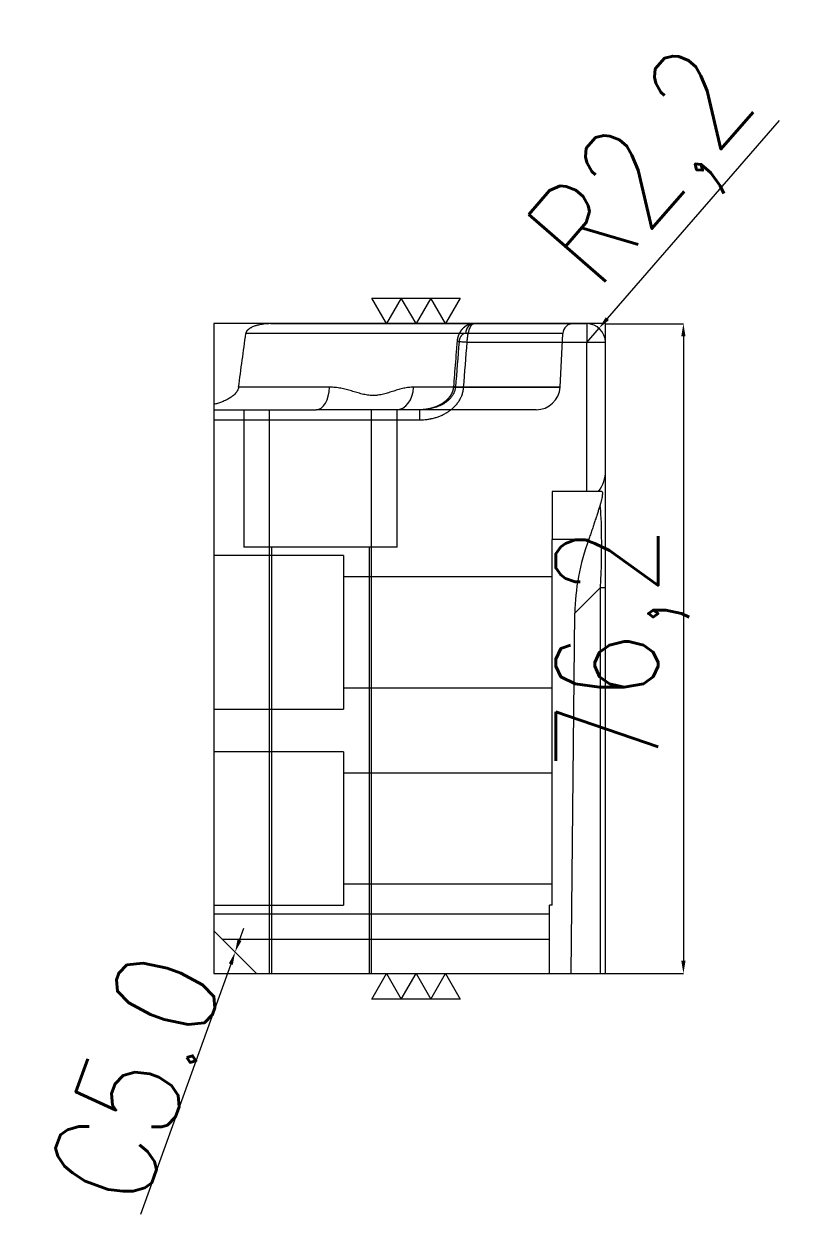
# Model space of a CAD drawing. Header units: millimetres. Extents: x 19353 to 19992, y 34706 to 35080.
# Drawn here: x 19405.8 to 19496.2, y 34705.7 to 34847.6 of the extents above; entities that cross this region are included whole.
import ezdxf

# ---------------------------------------------------------------- set-up
doc = ezdxf.new("R2010")
doc.units = ezdxf.units.MM
doc.linetypes.add('DASHED', pattern=[0])
for name, color, linetype, lineweight in [('DIE', 20, 'Continuous', 20), ('DIE_W', 1, 'Continuous', 20), ('DIM', 4, 'Continuous', 20)]:
    doc.layers.add(name, color=color, linetype=linetype, lineweight=lineweight)
doc.styles.add('TXT', font='txt.shx', dxfattribs={"width": 0.8, "bigfont": 'ctxt.shx'})
doc.dimstyles.new('零件', dxfattribs={"dimscale": 1.5, "dimtxt": 8, "dimasz": 1, "dimexe": 0, "dimexo": 0, "dimgap": 0, "dimtad": 1, "dimtxsty": 'TXT', "dimcen": 0, "dimclrd": 252, "dimclre": 252, "dimclrt": 4, "dimazin": 3, "dimtp": 0.001, "dimtm": 0.001, "dimtfac": 1, "dimtmove": 0, "dimatfit": 3, "dimlwd": 5, "dimlwe": 5})

# ---------------------------------------------------------------- blocks, each defined once
blk = doc.blocks.new('*D1113')
at = {"layer": 'Defpoints', "color": 0}
for p in [(19474, 34812.43), (19474, 34736.23), (19483.15, 34736.23)]:
    blk.add_point(p, dxfattribs=at)
at = {"layer": 'DIM', "color": 252, "lineweight": 5}
for p, q in [((19474, 34812.43), (19483.15, 34812.43)), ((19483.15, 34810.93), (19483.15, 34737.73)), ((19474, 34736.23), (19483.15, 34736.23))]:
    blk.add_line(p, q, dxfattribs=at)
at = {"layer": 'DIM', "color": 252}
for points in [[(19483.4, 34810.93), (19482.9, 34810.93), (19483.15, 34812.43)], [(19482.9, 34737.73), (19483.4, 34737.73), (19483.15, 34736.23)]]:
    blk.add_solid(points, dxfattribs=at)
at = {"layer": 'DIM', "color": 4, "lineweight": 5, "insert": (19476.01, 34774.33), "char_height": 12, "attachment_point": 5, "rotation": 90, "style": 'TXT'}
blk.add_mtext('76,2', dxfattribs=at)
blk = doc.blocks.new('*D1119')
at = {"layer": 'Defpoints', "color": 0}
for p in [(19473.25, 34811.9), (19471.8, 34810.23)]:
    blk.add_point(p, dxfattribs=at)
at = {"layer": 'DIE', "color": 252, "linetype": 'Continuous', "lineweight": 5}
for p, q in [((19474.23, 34813.03), (19494.41, 34836.24)), ((19471.8, 34810.23), (19473.25, 34811.9))]:
    blk.add_line(p, q, dxfattribs=at)
at = {"layer": 'DIE', "color": 252}
blk.add_solid([(19474.04, 34813.19), (19474.42, 34812.86), (19473.25, 34811.9)], dxfattribs=at)
at = {"layer": 'DIE', "color": 4, "lineweight": 5, "insert": (19479.42, 34829.89), "char_height": 12, "attachment_point": 5, "rotation": 49.0099, "style": 'TXT'}
blk.add_mtext('R2,2', dxfattribs=at)
blk = doc.blocks.new('*D1120')
at = {"layer": 'Defpoints', "color": 0}
for p in [(19430.55, 34738.74), (19430.55, 34738.73)]:
    blk.add_point(p, dxfattribs=at)
at = {"layer": 'DIM', "color": 252, "lineweight": 5}
for p, q in [((19431.06, 34740.15), (19431.57, 34741.56)), ((19430.55, 34738.74), (19430.55, 34738.73)), ((19430.04, 34737.32), (19419.43, 34707.97))]:
    blk.add_line(p, q, dxfattribs=at)
at = {"layer": 'DIM', "color": 252}
for points in [[(19430.83, 34740.23), (19431.3, 34740.06), (19430.55, 34738.74)], [(19430.28, 34737.24), (19429.81, 34737.41), (19430.55, 34738.73)]]:
    blk.add_solid(points, dxfattribs=at)
at = {"layer": 'DIM', "color": 4, "lineweight": 5, "insert": (19418.84, 34723.98), "char_height": 12, "attachment_point": 5, "rotation": 70.1294, "style": 'TXT'}
blk.add_mtext('C5.0', dxfattribs=at)

msp = doc.modelspace()

# ---------------------------------------------------------------- linework, layer by layer
at = {"layer": 'DIE', "color": 2, "linetype": 'Continuous', "lineweight": 5}
for p, q in [((19434.717, 34812.435), (19471.804, 34812.435)), ((19474.004, 34736.235), (19474.004, 34810.235)), ((19474.004, 34736.235), (19474.004, 34758.329))]:
    msp.add_line(p, q, dxfattribs=at)
at = {"layer": 'DIE', "color": 2, "linetype": 'DASHED', "lineweight": 5, "ltscale": 0.404941}
for p, q in [((19458.57, 34812.435), (19458.575, 34812.435)), ((19468.677, 34804.988), (19469.008, 34811.297)), ((19428.054, 34802.335), (19440.073, 34802.335)), ((19465.881, 34802.335), (19449.481, 34802.335)), ((19467.754, 34792.735), (19467.754, 34787.139)), ((19473.578, 34792.735), (19467.754, 34792.735)), ((19467.754, 34744.235), (19467.754, 34787.139)), ((19469.986, 34736.235), (19470.411, 34778.471)), ((19467.454, 34736.235), (19467.454, 34744.235)), ((19467.754, 34744.235), (19467.454, 34744.235))]:
    msp.add_line(p, q, dxfattribs=at)
at = {"layer": 'DIE', "color": 155, "linetype": 'DASHED', "lineweight": 5, "ltscale": 0.404941}
for p, q in [((19471.804, 34812.435), (19471.804, 34810.273)), ((19469.008, 34811.297), (19431.808, 34811.297)), ((19469.008, 34811.297), (19457.602, 34811.297)), ((19441.626, 34804.988), (19430.952, 34804.988)), ((19468.677, 34804.988), (19451.487, 34804.988)), ((19456.408, 34804.988), (19468.677, 34804.988)), ((19452.204, 34802.335), (19452.204, 34801.156)), ((19428.054, 34801.156), (19452.204, 34801.156)), ((19472.039, 34787.139), (19467.754, 34787.139)), ((19470.411, 34778.471), (19473.441, 34781.501)), ((19473.441, 34743.035), (19473.441, 34781.501)), ((19473.441, 34781.501), (19474.004, 34781.501)), ((19473.441, 34736.235), (19473.441, 34743.035)), ((19467.454, 34740.235), (19429.054, 34740.235))]:
    msp.add_line(p, q, dxfattribs=at)
at = {"layer": 'DIE', "color": 31, "linetype": 'DASHED', "lineweight": 5, "ltscale": 0.404941}
for p, q in [((19431.554, 34802.335), (19431.554, 34786.235)), ((19449.481, 34802.335), (19440.073, 34802.335)), ((19449.554, 34786.235), (19449.554, 34802.335)), ((19449.554, 34786.235), (19431.554, 34786.235)), ((19434.801, 34786.235), (19434.801, 34736.235)), ((19434.804, 34786.235), (19434.804, 34736.235)), ((19446.304, 34736.235), (19446.304, 34786.235)), ((19446.308, 34736.235), (19446.308, 34786.235)), ((19443.254, 34785.235), (19428.054, 34785.235)), ((19443.254, 34785.235), (19443.254, 34767.235)), ((19428.054, 34767.235), (19443.254, 34767.235)), ((19443.254, 34762.235), (19428.054, 34762.235)), ((19443.254, 34762.235), (19443.254, 34744.235)), ((19428.054, 34744.235), (19443.254, 34744.235))]:
    msp.add_line(p, q, dxfattribs=at)
at = {"layer": 'DIE', "color": 1, "linetype": 'Continuous', "lineweight": 5}
for points in [[(19456.975, 34815.435), (19455.243, 34812.435), (19453.511, 34815.435), (19451.779, 34812.435), (19450.047, 34815.435), (19448.315, 34812.435), (19446.583, 34815.435), (19456.975, 34815.435)], [(19446.583, 34733.235), (19448.315, 34736.235), (19450.047, 34733.235), (19451.779, 34736.235), (19453.511, 34733.235), (19455.243, 34736.235), (19456.975, 34733.235), (19446.583, 34733.235)]]:
    msp.add_lwpolyline(points, close=True, dxfattribs=at)
at = {"layer": 'DIE', "color": 11, "linetype": 'Continuous', "lineweight": 5}
msp.add_lwpolyline([(19428.054, 34802.952), (19428.054, 34741.235), (19433.054, 34736.235), (19474.004, 34736.235)], dxfattribs=at)
at = {"layer": 'DIE', "color": 2, "linetype": 'DASHED', "lineweight": 5, "ltscale": 0.404941}
for centre, radius, start, end in [((19470.206, 34811.235), 1.2, 90, 177), ((19465.881, 34805.135), 2.8, 270, 357), ((19469.804, 34795.206), 4.2, 323.96003, 0)]:
    msp.add_arc(centre, radius, start, end, dxfattribs=at)
at = {"layer": 'DIE', "color": 2, "linetype": 'Continuous', "lineweight": 5}
msp.add_arc((19471.804, 34810.235), 2.2, 0, 90, dxfattribs=at)
at = {"layer": 'DIE', "color": 155, "linetype": 'DASHED', "lineweight": 5, "ltscale": 0.404941}
for centre, major_axis, ratio, start_param, end_param in [((19458.577, 34811.235), (0, -1.2), 0.813651, 3.1415927, 4.660029), ((19440.073, 34805.135), (0, 2.8), 0.555623, 3.1415927, 4.660029), ((19449.481, 34805.135), (0, 2.8), 0.717615, 3.1415927, 4.660029), ((19457.365, 34804.925), (1.196, -0.094), 0.017398, 1.5721673, 3.786759), ((19469.804, 34759.85), (3.138, 32.466), 0.063603, 5.4485085, 6.0199107)]:
    msp.add_ellipse(centre, major_axis=major_axis, ratio=ratio, start_param=start_param, end_param=end_param, dxfattribs=at)
at = {"layer": 'DIE', "color": 2, "linetype": 'DASHED', "lineweight": 5, "ltscale": 0.404941}
msp.add_ellipse((19494.49, 34784.537), major_axis=(18.902, 19.459), ratio=0.766677, start_param=2.1034601, end_param=2.4635954, dxfattribs=at)
at = {"layer": 'DIE', "color": 2, "linetype": 'Continuous', "lineweight": 5}
for points, knots in [([(19434.717, 34812.435), (19434.579, 34812.435), (19434.442, 34812.43), (19434.169, 34812.413), (19434.033, 34812.4), (19433.762, 34812.365), (19433.627, 34812.344), (19433.359, 34812.29), (19433.226, 34812.259), (19433.06, 34812.212), (19433.027, 34812.202), (19432.961, 34812.182), (19432.928, 34812.171), (19432.83, 34812.138), (19432.765, 34812.115), (19432.637, 34812.063), (19432.574, 34812.036), (19432.48, 34811.991), (19432.449, 34811.976), (19432.388, 34811.943), (19432.358, 34811.927), (19432.27, 34811.875), (19432.212, 34811.837), (19432.13, 34811.776), (19432.104, 34811.754), (19432.052, 34811.709), (19432.027, 34811.686), (19431.99, 34811.648), (19431.979, 34811.635), (19431.956, 34811.609), (19431.945, 34811.595), (19431.913, 34811.554), (19431.893, 34811.525), (19431.868, 34811.479), (19431.86, 34811.463), (19431.845, 34811.432), (19431.839, 34811.415), (19431.821, 34811.366), (19431.813, 34811.332), (19431.808, 34811.297)], [0, 0, 0, 0, 0.125, 0.125, 0.25, 0.25, 0.375, 0.375, 0.5, 0.5, 0.53125, 0.53125, 0.5625, 0.5625, 0.625, 0.625, 0.6875, 0.6875, 0.71875, 0.71875, 0.75, 0.75, 0.8125, 0.8125, 0.84375, 0.84375, 0.875, 0.875, 0.890625, 0.890625, 0.90625, 0.90625, 0.9375, 0.9375, 0.953125, 0.953125, 0.96875, 0.96875, 1, 1, 1, 1]), ([(19430.952, 34804.988), (19430.941, 34804.91), (19430.922, 34804.835), (19430.884, 34804.726), (19430.869, 34804.69), (19430.845, 34804.637), (19430.836, 34804.619), (19430.818, 34804.584), (19430.809, 34804.567), (19430.761, 34804.482), (19430.718, 34804.418), (19430.623, 34804.295), (19430.572, 34804.237), (19430.491, 34804.153), (19430.464, 34804.126), (19430.407, 34804.072), (19430.378, 34804.046), (19430.289, 34803.971), (19430.229, 34803.923), (19430.104, 34803.832), (19430.041, 34803.788), (19429.911, 34803.705), (19429.845, 34803.665), (19429.711, 34803.589), (19429.642, 34803.552), (19429.539, 34803.499), (19429.504, 34803.482), (19429.434, 34803.448), (19429.399, 34803.432), (19429.223, 34803.351), (19429.08, 34803.292), (19428.792, 34803.182), (19428.646, 34803.131), (19428.352, 34803.037), (19428.203, 34802.993), (19428.054, 34802.952)], [0, 0, 0, 0, 0.0625, 0.0625, 0.09375, 0.09375, 0.109375, 0.109375, 0.125, 0.125, 0.1875, 0.1875, 0.25, 0.25, 0.28125, 0.28125, 0.3125, 0.3125, 0.375, 0.375, 0.4375, 0.4375, 0.5, 0.5, 0.5625, 0.5625, 0.59375, 0.59375, 0.625, 0.625, 0.75, 0.75, 0.875, 0.875, 1, 1, 1, 1])]:
    msp.add_open_spline(points, degree=3, knots=knots, dxfattribs=at)
at = {"layer": 'DIE', "color": 2, "linetype": 'DASHED', "lineweight": 5, "ltscale": 0.404941}
for points, knots in [([(19458.545, 34812.434), (19458.545, 34812.434), (19458.538, 34812.434), (19458.526, 34812.434), (19458.509, 34812.433), (19458.491, 34812.432), (19458.474, 34812.432), (19458.456, 34812.43), (19458.438, 34812.429), (19458.421, 34812.428), (19458.403, 34812.426), (19458.386, 34812.424), (19458.368, 34812.422), (19458.351, 34812.42), (19458.335, 34812.417), (19458.32, 34812.415), (19458.305, 34812.413), (19458.289, 34812.41), (19458.272, 34812.407), (19458.254, 34812.404), (19458.237, 34812.401), (19458.22, 34812.397), (19458.202, 34812.393), (19458.185, 34812.389), (19458.167, 34812.385), (19458.15, 34812.381), (19458.133, 34812.377), (19458.116, 34812.372), (19458.098, 34812.367), (19458.081, 34812.362), (19458.064, 34812.357), (19458.047, 34812.352), (19458.03, 34812.346), (19458.013, 34812.34), (19457.996, 34812.334), (19457.979, 34812.328), (19457.962, 34812.322), (19457.945, 34812.316), (19457.928, 34812.309), (19457.912, 34812.302), (19457.895, 34812.295), (19457.878, 34812.288), (19457.862, 34812.281), (19457.845, 34812.274), (19457.829, 34812.266), (19457.812, 34812.258), (19457.796, 34812.25), (19457.78, 34812.243), (19457.767, 34812.236), (19457.753, 34812.229), (19457.738, 34812.221), (19457.722, 34812.212), (19457.706, 34812.203), (19457.69, 34812.194), (19457.674, 34812.185), (19457.658, 34812.175), (19457.642, 34812.166), (19457.626, 34812.156), (19457.61, 34812.146), (19457.595, 34812.136), (19457.579, 34812.125), (19457.564, 34812.115), (19457.549, 34812.105), (19457.535, 34812.095), (19457.522, 34812.086), (19457.508, 34812.076), (19457.494, 34812.065), (19457.479, 34812.054), (19457.464, 34812.042), (19457.449, 34812.031), (19457.434, 34812.019), (19457.419, 34812.007), (19457.404, 34811.995), (19457.39, 34811.982), (19457.375, 34811.97), (19457.361, 34811.957), (19457.347, 34811.945), (19457.333, 34811.932), (19457.318, 34811.919), (19457.304, 34811.905), (19457.291, 34811.892), (19457.277, 34811.879), (19457.263, 34811.865), (19457.25, 34811.851), (19457.236, 34811.837), (19457.223, 34811.823), (19457.21, 34811.809), (19457.197, 34811.795), (19457.184, 34811.78), (19457.171, 34811.766), (19457.158, 34811.751), (19457.146, 34811.737), (19457.135, 34811.724), (19457.124, 34811.71), (19457.112, 34811.696), (19457.1, 34811.681), (19457.088, 34811.665), (19457.076, 34811.649), (19457.064, 34811.634), (19457.052, 34811.618), (19457.04, 34811.602), (19457.029, 34811.586), (19457.018, 34811.57), (19457.007, 34811.554), (19456.996, 34811.538), (19456.985, 34811.522), (19456.975, 34811.506), (19456.964, 34811.489), (19456.954, 34811.473), (19456.943, 34811.456), (19456.933, 34811.439), (19456.923, 34811.422), (19456.913, 34811.405), (19456.904, 34811.388), (19456.894, 34811.371), (19456.884, 34811.354), (19456.875, 34811.337), (19456.866, 34811.319), (19456.857, 34811.302), (19456.848, 34811.284), (19456.839, 34811.266), (19456.83, 34811.249), (19456.822, 34811.231), (19456.814, 34811.213), (19456.805, 34811.195), (19456.797, 34811.178), (19456.789, 34811.159), (19456.782, 34811.141), (19456.774, 34811.123), (19456.766, 34811.105), (19456.759, 34811.087), (19456.752, 34811.069), (19456.745, 34811.05), (19456.738, 34811.032), (19456.731, 34811.014), (19456.725, 34810.995), (19456.718, 34810.977), (19456.712, 34810.959), (19456.706, 34810.94), (19456.7, 34810.922), (19456.694, 34810.903), (19456.688, 34810.884), (19456.683, 34810.866), (19456.677, 34810.847), (19456.672, 34810.828), (19456.667, 34810.809), (19456.662, 34810.79), (19456.657, 34810.771), (19456.652, 34810.753), (19456.648, 34810.734), (19456.644, 34810.716), (19456.64, 34810.698), (19456.636, 34810.679), (19456.632, 34810.66), (19456.628, 34810.641), (19456.624, 34810.622), (19456.621, 34810.603), (19456.617, 34810.583), (19456.614, 34810.564), (19456.611, 34810.545), (19456.608, 34810.526), (19456.605, 34810.506), (19456.602, 34810.487), (19456.6, 34810.468), (19456.597, 34810.449), (19456.595, 34810.429), (19456.593, 34810.41), (19456.591, 34810.391), (19456.589, 34810.372), (19456.588, 34810.357), (19456.588, 34810.348), (19456.587, 34810.346)], [0, 0, 0, 0, 0.0004152, 0.0061563, 0.0119041, 0.0176584, 0.0234187, 0.0291846, 0.0349557, 0.0407316, 0.0465117, 0.0522957, 0.058083, 0.0638732, 0.0696656, 0.0741006, 0.0784331, 0.0842702, 0.0901079, 0.0959471, 0.1017882, 0.1076315, 0.1134774, 0.1193262, 0.1251782, 0.1310338, 0.1368934, 0.1427572, 0.1486258, 0.1544994, 0.1603784, 0.1662632, 0.1721541, 0.1780517, 0.1839562, 0.189868, 0.1957876, 0.2017154, 0.2076519, 0.2135973, 0.2195523, 0.2255171, 0.2314923, 0.2374784, 0.2434758, 0.249485, 0.2555065, 0.2615407, 0.2661443, 0.2707018, 0.2767117, 0.2827392, 0.2887883, 0.2948566, 0.3009415, 0.3070401, 0.3131496, 0.319267, 0.3253893, 0.3315131, 0.3376349, 0.3437519, 0.3498612, 0.3552327, 0.3604594, 0.3657863, 0.3719513, 0.3781213, 0.3842981, 0.3904819, 0.3966731, 0.4028721, 0.4090794, 0.4152952, 0.42152, 0.4277542, 0.4339981, 0.4402522, 0.4465162, 0.4528012, 0.459036, 0.4652756, 0.4715204, 0.4777707, 0.4840269, 0.4902895, 0.4965589, 0.5028354, 0.5091196, 0.5154117, 0.5217122, 0.5280216, 0.533243, 0.5383408, 0.5446905, 0.5510406, 0.5573868, 0.5637243, 0.5700488, 0.5763563, 0.5826434, 0.5889072, 0.5951453, 0.6013557, 0.6075367, 0.6136871, 0.619806, 0.6258341, 0.6321398, 0.6383239, 0.6445073, 0.6506902, 0.6568728, 0.6630554, 0.6692383, 0.6754217, 0.6816058, 0.687791, 0.6939775, 0.7001655, 0.7063554, 0.7125593, 0.7185994, 0.7247129, 0.7308265, 0.7369405, 0.7430551, 0.7491705, 0.755306, 0.7611914, 0.7673697, 0.7735037, 0.7795892, 0.7856241, 0.7916074, 0.7975314, 0.8034664, 0.8094526, 0.8154348, 0.8214131, 0.8273879, 0.8333595, 0.8393281, 0.845294, 0.8512575, 0.8572188, 0.8631783, 0.8691361, 0.8750927, 0.8810482, 0.8863685, 0.8919526, 0.8979058, 0.9038516, 0.9097897, 0.9157203, 0.9216431, 0.9275584, 0.9334662, 0.9393666, 0.9452598, 0.9511459, 0.9570251, 0.9628977, 0.9687637, 0.9746236, 0.9804655, 0.9863116, 0.9921705, 0.9980297, 1, 1, 1, 1]), ([(19456.587, 34810.346), (19456.566, 34810.074), (19456.504, 34809.282), (19456.401, 34807.971), (19456.282, 34806.468), (19456.205, 34805.485), (19456.168, 34805.02)], [0, 0, 0, 0, 0.1532748, 0.4462083, 0.738055, 1, 1, 1, 1]), ([(19456.168, 34805.02), (19456.168, 34805.015), (19456.167, 34805.005), (19456.166, 34804.988), (19456.164, 34804.969), (19456.162, 34804.95), (19456.159, 34804.931), (19456.157, 34804.912), (19456.154, 34804.893), (19456.152, 34804.874), (19456.149, 34804.855), (19456.145, 34804.836), (19456.142, 34804.817), (19456.139, 34804.798), (19456.135, 34804.78), (19456.131, 34804.761), (19456.127, 34804.742), (19456.123, 34804.723), (19456.118, 34804.704), (19456.114, 34804.685), (19456.109, 34804.666), (19456.104, 34804.647), (19456.099, 34804.628), (19456.093, 34804.61), (19456.088, 34804.591), (19456.082, 34804.572), (19456.076, 34804.553), (19456.07, 34804.534), (19456.064, 34804.515), (19456.057, 34804.496), (19456.051, 34804.477), (19456.044, 34804.459), (19456.037, 34804.44), (19456.03, 34804.421), (19456.022, 34804.402), (19456.015, 34804.384), (19456.007, 34804.365), (19455.999, 34804.346), (19455.991, 34804.327), (19455.982, 34804.309), (19455.974, 34804.29), (19455.965, 34804.271), (19455.956, 34804.253), (19455.947, 34804.234), (19455.938, 34804.216), (19455.928, 34804.197), (19455.919, 34804.179), (19455.909, 34804.16), (19455.899, 34804.142), (19455.889, 34804.123), (19455.878, 34804.105), (19455.868, 34804.087), (19455.857, 34804.068), (19455.846, 34804.05), (19455.835, 34804.032), (19455.823, 34804.014), (19455.812, 34803.995), (19455.8, 34803.977), (19455.788, 34803.959), (19455.776, 34803.941), (19455.764, 34803.923), (19455.751, 34803.905), (19455.739, 34803.887), (19455.726, 34803.87), (19455.713, 34803.852), (19455.699, 34803.834), (19455.686, 34803.816), (19455.672, 34803.798), (19455.658, 34803.781), (19455.644, 34803.763), (19455.63, 34803.745), (19455.616, 34803.728), (19455.601, 34803.71), (19455.586, 34803.693), (19455.571, 34803.675), (19455.556, 34803.658), (19455.541, 34803.641), (19455.525, 34803.624), (19455.509, 34803.607), (19455.493, 34803.589), (19455.477, 34803.572), (19455.461, 34803.556), (19455.445, 34803.539), (19455.428, 34803.522), (19455.411, 34803.505), (19455.394, 34803.489), (19455.377, 34803.472), (19455.359, 34803.455), (19455.342, 34803.439), (19455.324, 34803.423), (19455.306, 34803.406), (19455.288, 34803.39), (19455.269, 34803.374), (19455.251, 34803.358), (19455.232, 34803.342), (19455.213, 34803.326), (19455.194, 34803.31), (19455.175, 34803.294), (19455.156, 34803.279), (19455.136, 34803.263), (19455.117, 34803.248), (19455.097, 34803.232), (19455.076, 34803.217), (19455.056, 34803.202), (19455.036, 34803.187), (19455.015, 34803.172), (19454.994, 34803.157), (19454.973, 34803.142), (19454.952, 34803.127), (19454.93, 34803.112), (19454.909, 34803.098), (19454.887, 34803.083), (19454.865, 34803.069), (19454.843, 34803.055), (19454.821, 34803.041), (19454.799, 34803.027), (19454.776, 34803.013), (19454.753, 34802.999), (19454.73, 34802.985), (19454.707, 34802.972), (19454.684, 34802.958), (19454.661, 34802.945), (19454.637, 34802.932), (19454.614, 34802.918), (19454.59, 34802.905), (19454.566, 34802.892), (19454.542, 34802.88), (19454.517, 34802.867), (19454.493, 34802.855), (19454.468, 34802.842), (19454.443, 34802.83), (19454.418, 34802.818), (19454.393, 34802.806), (19454.368, 34802.794), (19454.343, 34802.782), (19454.317, 34802.77), (19454.292, 34802.759), (19454.266, 34802.748), (19454.24, 34802.736), (19454.214, 34802.725), (19454.188, 34802.714), (19454.161, 34802.703), (19454.135, 34802.693), (19454.108, 34802.682), (19454.081, 34802.672), (19454.054, 34802.661), (19454.027, 34802.651), (19454, 34802.641), (19453.973, 34802.631), (19453.945, 34802.622), (19453.917, 34802.612), (19453.89, 34802.603), (19453.862, 34802.593), (19453.834, 34802.584), (19453.806, 34802.575), (19453.778, 34802.566), (19453.749, 34802.558), (19453.721, 34802.549), (19453.692, 34802.541), (19453.664, 34802.533), (19453.635, 34802.525), (19453.606, 34802.517), (19453.577, 34802.509), (19453.548, 34802.502), (19453.519, 34802.494), (19453.49, 34802.487), (19453.46, 34802.48), (19453.431, 34802.473), (19453.401, 34802.466), (19453.371, 34802.459), (19453.341, 34802.453), (19453.311, 34802.447), (19453.281, 34802.44), (19453.251, 34802.434), (19453.221, 34802.429), (19453.191, 34802.423), (19453.161, 34802.418), (19453.13, 34802.412), (19453.1, 34802.407), (19453.069, 34802.402), (19453.039, 34802.397), (19453.008, 34802.393), (19452.977, 34802.388), (19452.946, 34802.384), (19452.915, 34802.38), (19452.884, 34802.376), (19452.853, 34802.372), (19452.822, 34802.369), (19452.791, 34802.365), (19452.76, 34802.362), (19452.729, 34802.359), (19452.697, 34802.356), (19452.666, 34802.354), (19452.635, 34802.351), (19452.603, 34802.349), (19452.571, 34802.347), (19452.54, 34802.345), (19452.508, 34802.343), (19452.477, 34802.341), (19452.445, 34802.34), (19452.413, 34802.339), (19452.381, 34802.337), (19452.35, 34802.336), (19452.318, 34802.336), (19452.286, 34802.335), (19452.254, 34802.335), (19452.227, 34802.335), (19452.21, 34802.335), (19452.204, 34802.335)], [0, 0, 0, 0, 0.0024282, 0.0060925, 0.0097493, 0.0133936, 0.0170207, 0.0206651, 0.0243201, 0.0279957, 0.0316718, 0.0353493, 0.0390287, 0.042711, 0.046397, 0.0500874, 0.0537832, 0.057485, 0.0611937, 0.0649102, 0.0686351, 0.0723693, 0.0761137, 0.0798688, 0.0836357, 0.0874149, 0.0912074, 0.0950138, 0.0988217, 0.1026355, 0.1064557, 0.1102843, 0.1141221, 0.1179697, 0.1218279, 0.1256974, 0.1295788, 0.1334729, 0.1373724, 0.1412864, 0.1452144, 0.1491549, 0.1530988, 0.1570449, 0.1610013, 0.1649761, 0.1689629, 0.1729627, 0.1769803, 0.1810143, 0.1850661, 0.1891262, 0.1931953, 0.1972741, 0.2013634, 0.2054639, 0.2095764, 0.2137016, 0.2178402, 0.221993, 0.2261606, 0.2303439, 0.2345435, 0.2387602, 0.2429946, 0.2472476, 0.2515197, 0.2558117, 0.2601207, 0.2644399, 0.2687672, 0.27311, 0.2774682, 0.2818419, 0.2862312, 0.2906361, 0.2950566, 0.2994928, 0.3039453, 0.3084073, 0.3128847, 0.3173759, 0.3218817, 0.3264029, 0.3309404, 0.335495, 0.3400674, 0.3446586, 0.3492725, 0.3539051, 0.3585547, 0.3632162, 0.3678903, 0.3725776, 0.3772789, 0.3819947, 0.3867257, 0.3914724, 0.3962357, 0.4010159, 0.405814, 0.4106303, 0.4154657, 0.4203206, 0.4251958, 0.4300919, 0.4350095, 0.4399427, 0.4448892, 0.4498465, 0.4548191, 0.4598075, 0.4648122, 0.4698337, 0.4748725, 0.4799292, 0.4850031, 0.4900862, 0.495183, 0.5002944, 0.505421, 0.5105633, 0.5157218, 0.520897, 0.5260897, 0.5313018, 0.5365333, 0.5417855, 0.5470488, 0.5523237, 0.5576109, 0.5629108, 0.5682242, 0.5735515, 0.5788935, 0.5842506, 0.5896235, 0.5950127, 0.6004189, 0.6058427, 0.6112847, 0.6167454, 0.6222254, 0.6277237, 0.6332374, 0.6387604, 0.6442939, 0.6498384, 0.6553943, 0.6609622, 0.6665423, 0.6721352, 0.6777413, 0.6833611, 0.688995, 0.6946435, 0.7003069, 0.7059858, 0.7116805, 0.7173916, 0.7231135, 0.7288292, 0.7345504, 0.7402929, 0.7460551, 0.7518354, 0.7576324, 0.7634445, 0.7692702, 0.7751077, 0.7809556, 0.7868122, 0.7926757, 0.7985447, 0.8044173, 0.810292, 0.8161669, 0.8220464, 0.8279392, 0.8338674, 0.8398009, 0.8457401, 0.8516855, 0.8576374, 0.8635962, 0.8695624, 0.8755363, 0.8815183, 0.8875089, 0.8935084, 0.8995172, 0.9055358, 0.9115645, 0.9176037, 0.9236507, 0.9297001, 0.9357524, 0.9418093, 0.9478712, 0.9539384, 0.9600113, 0.9660901, 0.9721729, 0.9782546, 0.9843417, 0.9904394, 0.9965443, 1, 1, 1, 1]), ([(19473.578, 34792.735), (19473.596, 34792.735), (19473.609, 34792.726), (19473.631, 34792.691), (19473.638, 34792.665), (19473.646, 34792.596), (19473.648, 34792.553), (19473.645, 34792.475), (19473.644, 34792.446), (19473.639, 34792.386), (19473.636, 34792.354), (19473.625, 34792.251), (19473.615, 34792.175), (19473.587, 34792.008), (19473.57, 34791.917), (19473.539, 34791.77), (19473.528, 34791.718), (19473.502, 34791.612), (19473.489, 34791.557), (19473.445, 34791.389), (19473.411, 34791.27), (19473.371, 34791.146)], [0, 0, 0, 0, 0.125, 0.125, 0.25, 0.25, 0.375, 0.375, 0.4375, 0.4375, 0.5, 0.5, 0.625, 0.625, 0.75, 0.75, 0.8125, 0.8125, 0.875, 0.875, 1, 1, 1, 1]), ([(19473.371, 34791.146), (19473.329, 34791.012), (19473.284, 34790.873), (19473.191, 34790.584), (19473.143, 34790.434), (19473.043, 34790.125), (19472.991, 34789.965), (19472.924, 34789.759), (19472.911, 34789.717), (19472.883, 34789.633), (19472.87, 34789.591), (19472.828, 34789.464), (19472.8, 34789.379), (19472.716, 34789.121), (19472.659, 34788.947), (19472.542, 34788.595), (19472.483, 34788.416), (19472.391, 34788.146), (19472.36, 34788.055), (19472.298, 34787.873), (19472.266, 34787.781), (19472.17, 34787.506), (19472.106, 34787.322), (19472.039, 34787.139)], [0, 0, 0, 0, 0.125, 0.125, 0.25, 0.25, 0.375, 0.375, 0.40625, 0.40625, 0.4375, 0.4375, 0.5, 0.5, 0.625, 0.625, 0.75, 0.75, 0.8125, 0.8125, 0.875, 0.875, 1, 1, 1, 1])]:
    msp.add_open_spline(points, degree=3, knots=knots, dxfattribs=at)
at = {"layer": 'DIE', "color": 155, "linetype": 'DASHED', "lineweight": 5, "ltscale": 0.404941}
for points, knots in [([(19457.784, 34810.273), (19457.786, 34810.347), (19457.79, 34810.421), (19457.8, 34810.567), (19457.807, 34810.64), (19457.822, 34810.782), (19457.83, 34810.852), (19457.845, 34810.956), (19457.853, 34811.007), (19457.861, 34811.058), (19457.867, 34811.092), (19457.87, 34811.109), (19457.885, 34811.192), (19457.898, 34811.257), (19457.925, 34811.382), (19457.954, 34811.503), (19457.987, 34811.616), (19458.009, 34811.684), (19458.013, 34811.697), (19458.022, 34811.724), (19458.036, 34811.763), (19458.049, 34811.801), (19458.096, 34811.923), (19458.135, 34812.01), (19458.187, 34812.105), (19458.198, 34812.123), (19458.219, 34812.158), (19458.23, 34812.175), (19458.251, 34812.208), (19458.262, 34812.223), (19458.285, 34812.252), (19458.296, 34812.266), (19458.351, 34812.331), (19458.396, 34812.369), (19458.484, 34812.42), (19458.527, 34812.433), (19458.57, 34812.435)], [0, 0, 0, 0, 0.062906, 0.062906, 0.1258119, 0.1258119, 0.1887179, 0.1887179, 0.2201709, 0.2358974, 0.2358974, 0.2516239, 0.2516239, 0.3145298, 0.3145298, 0.3774358, 0.4403418, 0.4403418, 0.4560683, 0.4560683, 0.4717948, 0.5032477, 0.5032477, 0.6290597, 0.6290597, 0.6605127, 0.6605127, 0.6919656, 0.6919656, 0.7234186, 0.7234186, 0.7548716, 0.7548716, 0.8806836, 0.8806836, 1, 1, 1, 1]), ([(19456.823, 34810.315), (19456.757, 34810.322), (19456.704, 34810.327), (19456.626, 34810.337), (19456.601, 34810.341), (19456.582, 34810.346), (19456.588, 34810.348), (19456.629, 34810.348), (19456.665, 34810.347), (19456.764, 34810.343), (19456.827, 34810.34), (19456.976, 34810.331), (19457.062, 34810.325), (19457.249, 34810.313), (19457.351, 34810.306), (19457.563, 34810.29), (19457.673, 34810.282), (19457.783, 34810.273)], [0, 0, 0, 0, 0.125, 0.125, 0.25, 0.25, 0.375, 0.375, 0.5, 0.5, 0.625, 0.625, 0.75, 0.75, 0.875, 0.875, 1, 1, 1, 1]), ([(19457.602, 34811.297), (19457.56, 34811.297), (19457.475, 34811.286), (19457.391, 34811.255), (19457.339, 34811.228), (19457.328, 34811.222), (19457.307, 34811.21), (19457.297, 34811.204), (19457.266, 34811.183), (19457.246, 34811.169), (19457.187, 34811.121), (19457.148, 34811.085), (19457.094, 34811.021), (19457.076, 34810.999), (19457.049, 34810.963), (19457.041, 34810.951), (19457.024, 34810.926), (19457.016, 34810.913), (19456.976, 34810.847), (19456.946, 34810.79), (19456.914, 34810.712), (19456.908, 34810.696), (19456.896, 34810.664), (19456.891, 34810.648), (19456.875, 34810.598), (19456.865, 34810.565), (19456.849, 34810.496), (19456.842, 34810.46), (19456.83, 34810.388), (19456.826, 34810.352), (19456.823, 34810.315)], [0, 0, 0, 0, 0.125, 0.25, 0.25, 0.28125, 0.28125, 0.3125, 0.3125, 0.375, 0.375, 0.5, 0.5, 0.5625, 0.5625, 0.59375, 0.59375, 0.625, 0.625, 0.75, 0.75, 0.78125, 0.78125, 0.8125, 0.8125, 0.875, 0.875, 0.9375, 0.9375, 1, 1, 1, 1]), ([(19471.804, 34810.273), (19471.948, 34810.273), (19472.092, 34810.273), (19472.374, 34810.272), (19472.513, 34810.271), (19472.779, 34810.269), (19472.907, 34810.268), (19473.146, 34810.265), (19473.258, 34810.264), (19473.461, 34810.26), (19473.553, 34810.258), (19473.713, 34810.254), (19473.781, 34810.252), (19473.892, 34810.247), (19473.934, 34810.245), (19473.99, 34810.24), (19474.004, 34810.237), (19474.004, 34810.235)], [0, 0, 0, 0, 0.125, 0.125, 0.25, 0.25, 0.375, 0.375, 0.5, 0.5, 0.625, 0.625, 0.75, 0.75, 0.875, 0.875, 1, 1, 1, 1]), ([(19451.487, 34804.988), (19451.296, 34804.988), (19451.103, 34804.975), (19450.718, 34804.928), (19450.524, 34804.894), (19450.135, 34804.81), (19449.94, 34804.761), (19449.549, 34804.651), (19449.352, 34804.591), (19448.956, 34804.467), (19448.757, 34804.403), (19448.357, 34804.28), (19448.155, 34804.221), (19447.748, 34804.119), (19447.542, 34804.075), (19447.282, 34804.039), (19447.23, 34804.032), (19447.125, 34804.021), (19447.072, 34804.016), (19446.914, 34804.006), (19446.81, 34804.002), (19446.601, 34804.004), (19446.496, 34804.009), (19446.289, 34804.027), (19446.185, 34804.039), (19445.875, 34804.087), (19445.669, 34804.131), (19445.257, 34804.235), (19445.051, 34804.293), (19444.637, 34804.415), (19444.43, 34804.478), (19444.012, 34804.6), (19443.802, 34804.659), (19443.378, 34804.766), (19443.164, 34804.815), (19442.732, 34804.896), (19442.515, 34804.929), (19442.074, 34804.975), (19441.852, 34804.988), (19441.626, 34804.988)], [0, 0, 0, 0, 0.0625, 0.0625, 0.125, 0.125, 0.1875, 0.1875, 0.25, 0.25, 0.3125, 0.3125, 0.375, 0.375, 0.4375, 0.4375, 0.453125, 0.453125, 0.46875, 0.46875, 0.5, 0.5, 0.53125, 0.53125, 0.5625, 0.5625, 0.625, 0.625, 0.6875, 0.6875, 0.75, 0.75, 0.8125, 0.8125, 0.875, 0.875, 0.9375, 0.9375, 1, 1, 1, 1]), ([(19456.408, 34804.988), (19456.397, 34804.873), (19456.376, 34804.761), (19456.332, 34804.596), (19456.315, 34804.542), (19456.276, 34804.434), (19456.254, 34804.381), (19456.219, 34804.303), (19456.207, 34804.277), (19456.181, 34804.225), (19456.168, 34804.2), (19456.127, 34804.124), (19456.098, 34804.075), (19456.006, 34803.932), (19455.939, 34803.841), (19455.794, 34803.668), (19455.716, 34803.586), (19455.551, 34803.43), (19455.465, 34803.356), (19455.286, 34803.219), (19455.194, 34803.155), (19455.051, 34803.064), (19454.979, 34803.021), (19454.905, 34802.979), (19454.856, 34802.952), (19454.831, 34802.938), (19454.705, 34802.873), (19454.604, 34802.825), (19454.398, 34802.736), (19454.293, 34802.695), (19453.977, 34802.584), (19453.762, 34802.524), (19453.487, 34802.464), (19453.432, 34802.452), (19453.322, 34802.432), (19453.266, 34802.422), (19453.1, 34802.395), (19452.988, 34802.381), (19452.654, 34802.346), (19452.429, 34802.335), (19452.204, 34802.335)], [0, 0, 0, 0, 0.0625, 0.0625, 0.09375, 0.09375, 0.125, 0.125, 0.140625, 0.140625, 0.15625, 0.15625, 0.1875, 0.1875, 0.25, 0.25, 0.3125, 0.3125, 0.375, 0.375, 0.4375, 0.4375, 0.46875, 0.484375, 0.484375, 0.5, 0.5, 0.5625, 0.5625, 0.625, 0.625, 0.75, 0.75, 0.78125, 0.78125, 0.8125, 0.8125, 0.875, 0.875, 1, 1, 1, 1]), ([(19452.204, 34801.156), (19452.498, 34801.156), (19452.79, 34801.174), (19453.225, 34801.231), (19453.369, 34801.255), (19453.549, 34801.291), (19453.585, 34801.299), (19453.657, 34801.314), (19453.692, 34801.322), (19453.8, 34801.348), (19453.87, 34801.366), (19454.082, 34801.424), (19454.221, 34801.467), (19454.495, 34801.564), (19454.63, 34801.617), (19454.895, 34801.735), (19455.026, 34801.798), (19455.219, 34801.902), (19455.283, 34801.939), (19455.378, 34801.995), (19455.409, 34802.014), (19455.472, 34802.053), (19455.626, 34802.152), (19455.775, 34802.259), (19456.003, 34802.44), (19456.114, 34802.536), (19456.272, 34802.689), (19456.323, 34802.741), (19456.399, 34802.822), (19456.424, 34802.849), (19456.472, 34802.904), (19456.496, 34802.932), (19456.615, 34803.072), (19456.702, 34803.189), (19456.864, 34803.431), (19456.939, 34803.557), (19457.022, 34803.721), (19457.038, 34803.754), (19457.069, 34803.821), (19457.085, 34803.854), (19457.128, 34803.956), (19457.155, 34804.024), (19457.229, 34804.23), (19457.27, 34804.37), (19457.331, 34804.654), (19457.353, 34804.799), (19457.365, 34804.946)], [0, 0, 0, 0, 0.125, 0.125, 0.1875, 0.1875, 0.203125, 0.203125, 0.21875, 0.21875, 0.25, 0.25, 0.3125, 0.3125, 0.375, 0.375, 0.4375, 0.4375, 0.46875, 0.46875, 0.484375, 0.484375, 0.5, 0.5625, 0.5625, 0.625, 0.625, 0.65625, 0.65625, 0.671875, 0.671875, 0.6875, 0.6875, 0.75, 0.75, 0.8125, 0.8125, 0.828125, 0.828125, 0.84375, 0.84375, 0.875, 0.875, 0.9375, 0.9375, 1, 1, 1, 1])]:
    msp.add_open_spline(points, degree=3, knots=knots, dxfattribs=at)
at = {"layer": 'DIE', "color": 2, "linetype": 'Continuous', "lineweight": 5}
msp.add_open_spline([(19430.952, 34804.988), (19431.242, 34807.091), (19431.527, 34809.194), (19431.808, 34811.297)], degree=3, dxfattribs=at)
at = {"layer": 'DIE', "color": 155, "linetype": 'DASHED', "lineweight": 5, "ltscale": 0.404941}
for points, degree in [([(19456.823, 34810.315), (19456.685, 34808.539), (19456.546, 34806.764), (19456.408, 34804.988)], 3), ([(19457.365, 34804.946), (19457.505, 34806.722), (19457.644, 34808.497), (19457.783, 34810.273)], 3), ([(19457.783, 34810.273), (19471.804, 34810.273)], 1), ([(19471.804, 34792.735), (19471.804, 34810.273)], 1)]:
    msp.add_open_spline(points, degree=degree, dxfattribs=at)
at = {"layer": 'DIE', "color": 2, "linetype": 'DASHED', "lineweight": 5, "ltscale": 0.404941}
msp.add_open_spline([(19440.073, 34802.335), (19440.073, 34802.335)], degree=1, dxfattribs=at)
at = {"layer": 'DIE_W', "color": 1, "linetype": 'DASHED', "lineweight": 5, "ltscale": 0.404941}
for p, q in [((19434.554, 34802.335), (19434.554, 34736.235)), ((19446.554, 34736.235), (19446.554, 34802.335)), ((19467.754, 34782.735), (19443.254, 34782.735)), ((19443.254, 34769.735), (19467.754, 34769.735)), ((19467.754, 34759.735), (19443.254, 34759.735)), ((19443.254, 34746.735), (19467.754, 34746.735)), ((19428.054, 34743.235), (19467.454, 34743.235))]:
    msp.add_line(p, q, dxfattribs=at)
at = {"layer": 'DIM', "color": 252, "linetype": 'DASHED', "lineweight": 5, "ltscale": 0.404941}
msp.add_lwpolyline([(19428.054, 34736.235), (19474.004, 34736.235), (19474.004, 34812.435), (19428.054, 34812.435)], close=True, dxfattribs=at)

# ---------------------------------------------------------------- dimensions: what is measured, and where the dimension line sits
at = {"layer": 'DIE', "color": 1, "linetype": 'Continuous', "lineweight": 5}
dim = msp.add_radius_dim(center=(19471.804, 34810.235), mpoint=(19473.247, 34811.895), dimstyle='零件', dxfattribs=at)
dim.commit()
dim.dimension.update_dxf_attribs({"geometry": '*D1119', "text_midpoint": (19484.81, 34825.202), "dimtype": 164})
at = {"layer": 'DIM', "lineweight": 5}
dim = msp.add_linear_dim(base=(19483.154, 34736.235), p1=(19474.004, 34812.435), p2=(19474.004, 34736.235), angle=90, dimstyle='零件', dxfattribs=at)
dim.commit()
dim.dimension.update_dxf_attribs({"geometry": '*D1113', "text_midpoint": (19476.011, 34774.335)})
dim = msp.add_diameter_dim_2p(p1=(19430.554, 34738.736), p2=(19430.554, 34738.734), text='C5.0', dimstyle='零件', dxfattribs=at)
dim.commit()
dim.dimension.update_dxf_attribs({"geometry": '*D1120', "text_midpoint": (19424.484, 34721.94), "dimtype": 163})

doc.saveas('drawing.dxf')
